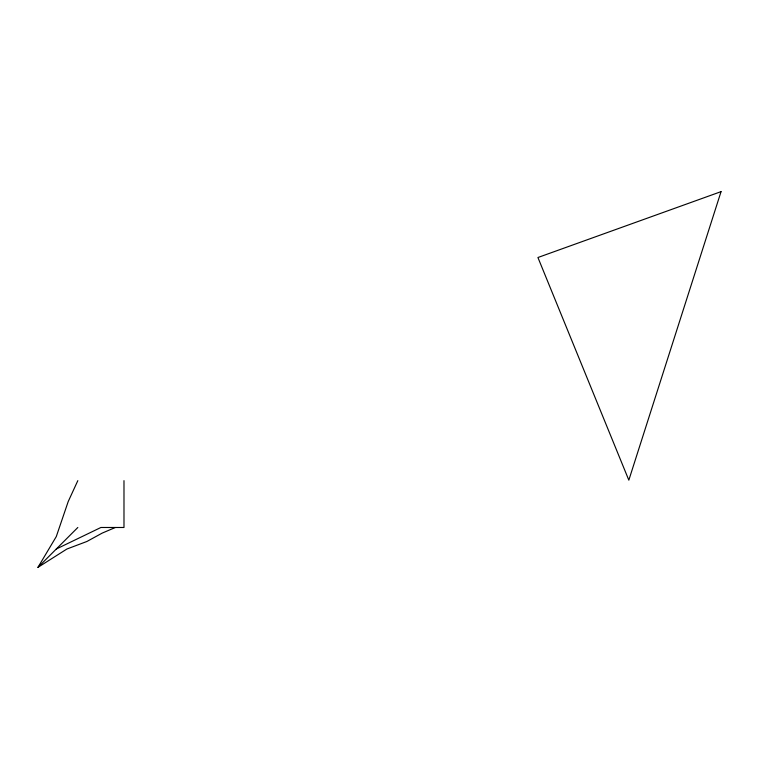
<?xml version="1.0" encoding="UTF-8"?>
<svg xmlns="http://www.w3.org/2000/svg" width="759" height="759" viewBox="0 0 759 759"><rect width="100%" height="100%" fill="white"/><g stroke="black" fill="none" stroke-linecap="round" stroke-linejoin="round"><path stroke-width="1.14" d="M77.826 480.646L68.206 501.566L56.289 536.566L37.95 567.362L66.896 549.023L86.915 541.471L102.199 533.103L115.349 527.486M37.95 567.362L77.826 527.486M56.289 549.023L100.909 527.486L123.983 527.486L123.983 480.646M721.05 191.638L628.831 480.153L537.932 257.51L721.05 191.638"/></g></svg>
